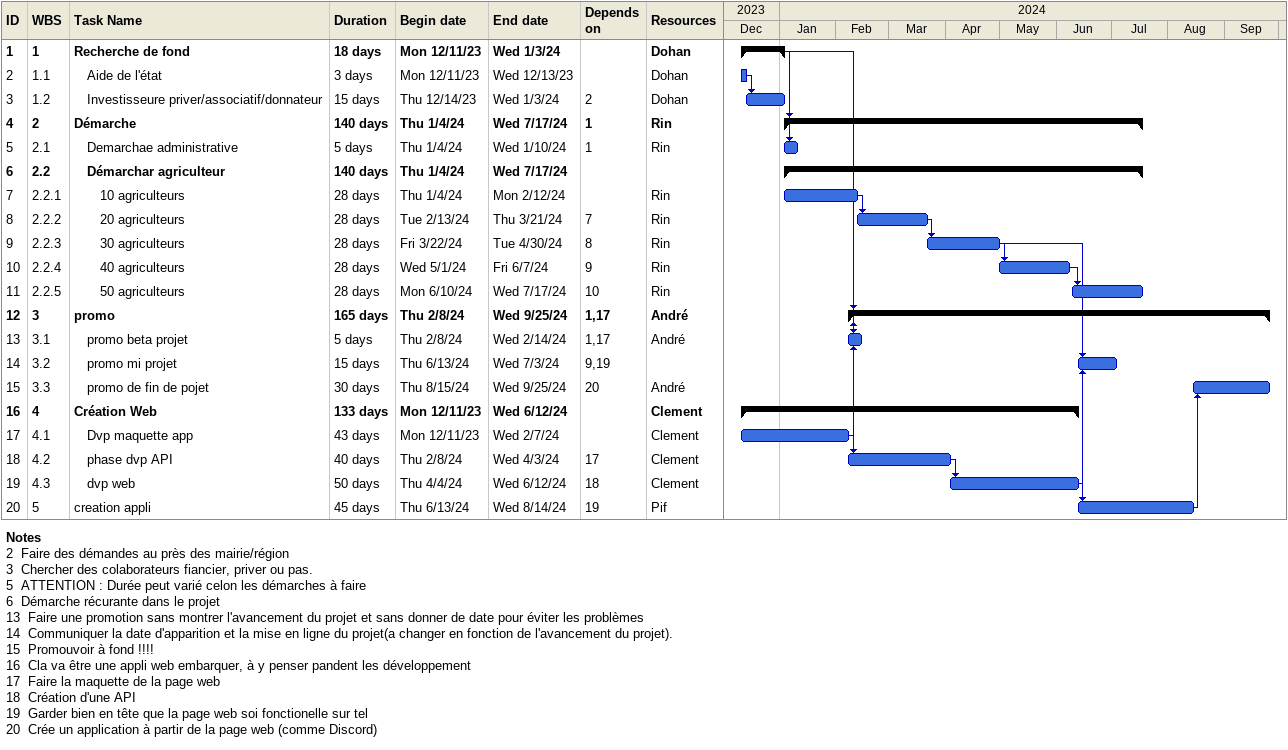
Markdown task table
| ID | WBS | Task | Duration | Start | Finish | Predecessors | Resources |
|---|---|---|---|---|---|---|---|
| 1 | 1 | **Recherche de fond** | 18d | 2023-12-11 | 2024-01-03 |  | Dohan |
| 2 | 1.1 | Aide de l'état | 3d | 2023-12-11 | 2023-12-13 |  | Dohan |
| 3 | 1.2 | Investisseure priver/associatif/donnateur | 15d | 2023-12-14 | 2024-01-03 | 2 | Dohan |
| 4 | 2 | **Démarche** | 140d | 2024-01-04 | 2024-07-17 | 1 | Rin |
| 5 | 2.1 | Demarchae administrative | 5d | 2024-01-04 | 2024-01-10 | 1 | Rin |
| 6 | 2.2 | **Démarchar agriculteur** | 140d | 2024-01-04 | 2024-07-17 |  |  |
| 7 | 2.2.1 | 10 agriculteurs | 28d | 2024-01-04 | 2024-02-12 |  | Rin |
| 8 | 2.2.2 | 20 agriculteurs | 28d | 2024-02-13 | 2024-03-21 | 7 | Rin |
| 9 | 2.2.3 | 30 agriculteurs | 28d | 2024-03-22 | 2024-04-30 | 8 | Rin |
| 10 | 2.2.4 | 40 agriculteurs | 28d | 2024-05-01 | 2024-06-07 | 9 | Rin |
| 11 | 2.2.5 | 50 agriculteurs | 28d | 2024-06-10 | 2024-07-17 | 10 | Rin |
| 12 | 3 | **promo** | 165d | 2024-02-08 | 2024-09-25 | 1, 17 | André |
| 13 | 3.1 | promo beta projet | 5d | 2024-02-08 | 2024-02-14 | 1, 17 | André |
| 14 | 3.2 | promo mi projet | 15d | 2024-06-13 | 2024-07-03 | 9, 19 |  |
| 15 | 3.3 | promo de fin de pojet | 30d | 2024-08-15 | 2024-09-25 | 20 | André |
| 16 | 4 | **Création Web** | 133d | 2023-12-11 | 2024-06-12 |  | Clement |
| 17 | 4.1 | Dvp maquette app | 43d | 2023-12-11 | 2024-02-07 |  | Clement |
| 18 | 4.2 | phase dvp API | 40d | 2024-02-08 | 2024-04-03 | 17 | Clement |
| 19 | 4.3 | dvp web | 50d | 2024-04-04 | 2024-06-12 | 18 | Clement |
| 20 | 5 | creation appli | 45d | 2024-06-13 | 2024-08-14 | 19 | Pif |

Notes
- 2: Faire des démandes au près des mairie/région
- 3: Chercher des colaborateurs fiancier, priver ou pas.
- 5: ATTENTION : Durée peut varié celon les démarches à faire
- 6: Démarche récurante dans le projet
- 13: Faire une promotion sans montrer l'avancement du projet et sans donner de date pour éviter les problèmes
- 14: Communiquer la date d'apparition et la mise en ligne du projet(a changer en fonction de l'avancement du projet).
- 15: Promouvoir à fond !!!!
- 16: Cla va être une appli web embarquer, à y penser pandent les développement
- 17: Faire la maquette de la page web
- 18: Création d'une API
- 19: Garder bien en tête que la page web soi fonctionelle sur tel
- 20: Crée un application à partir de la page web (comme Discord)
